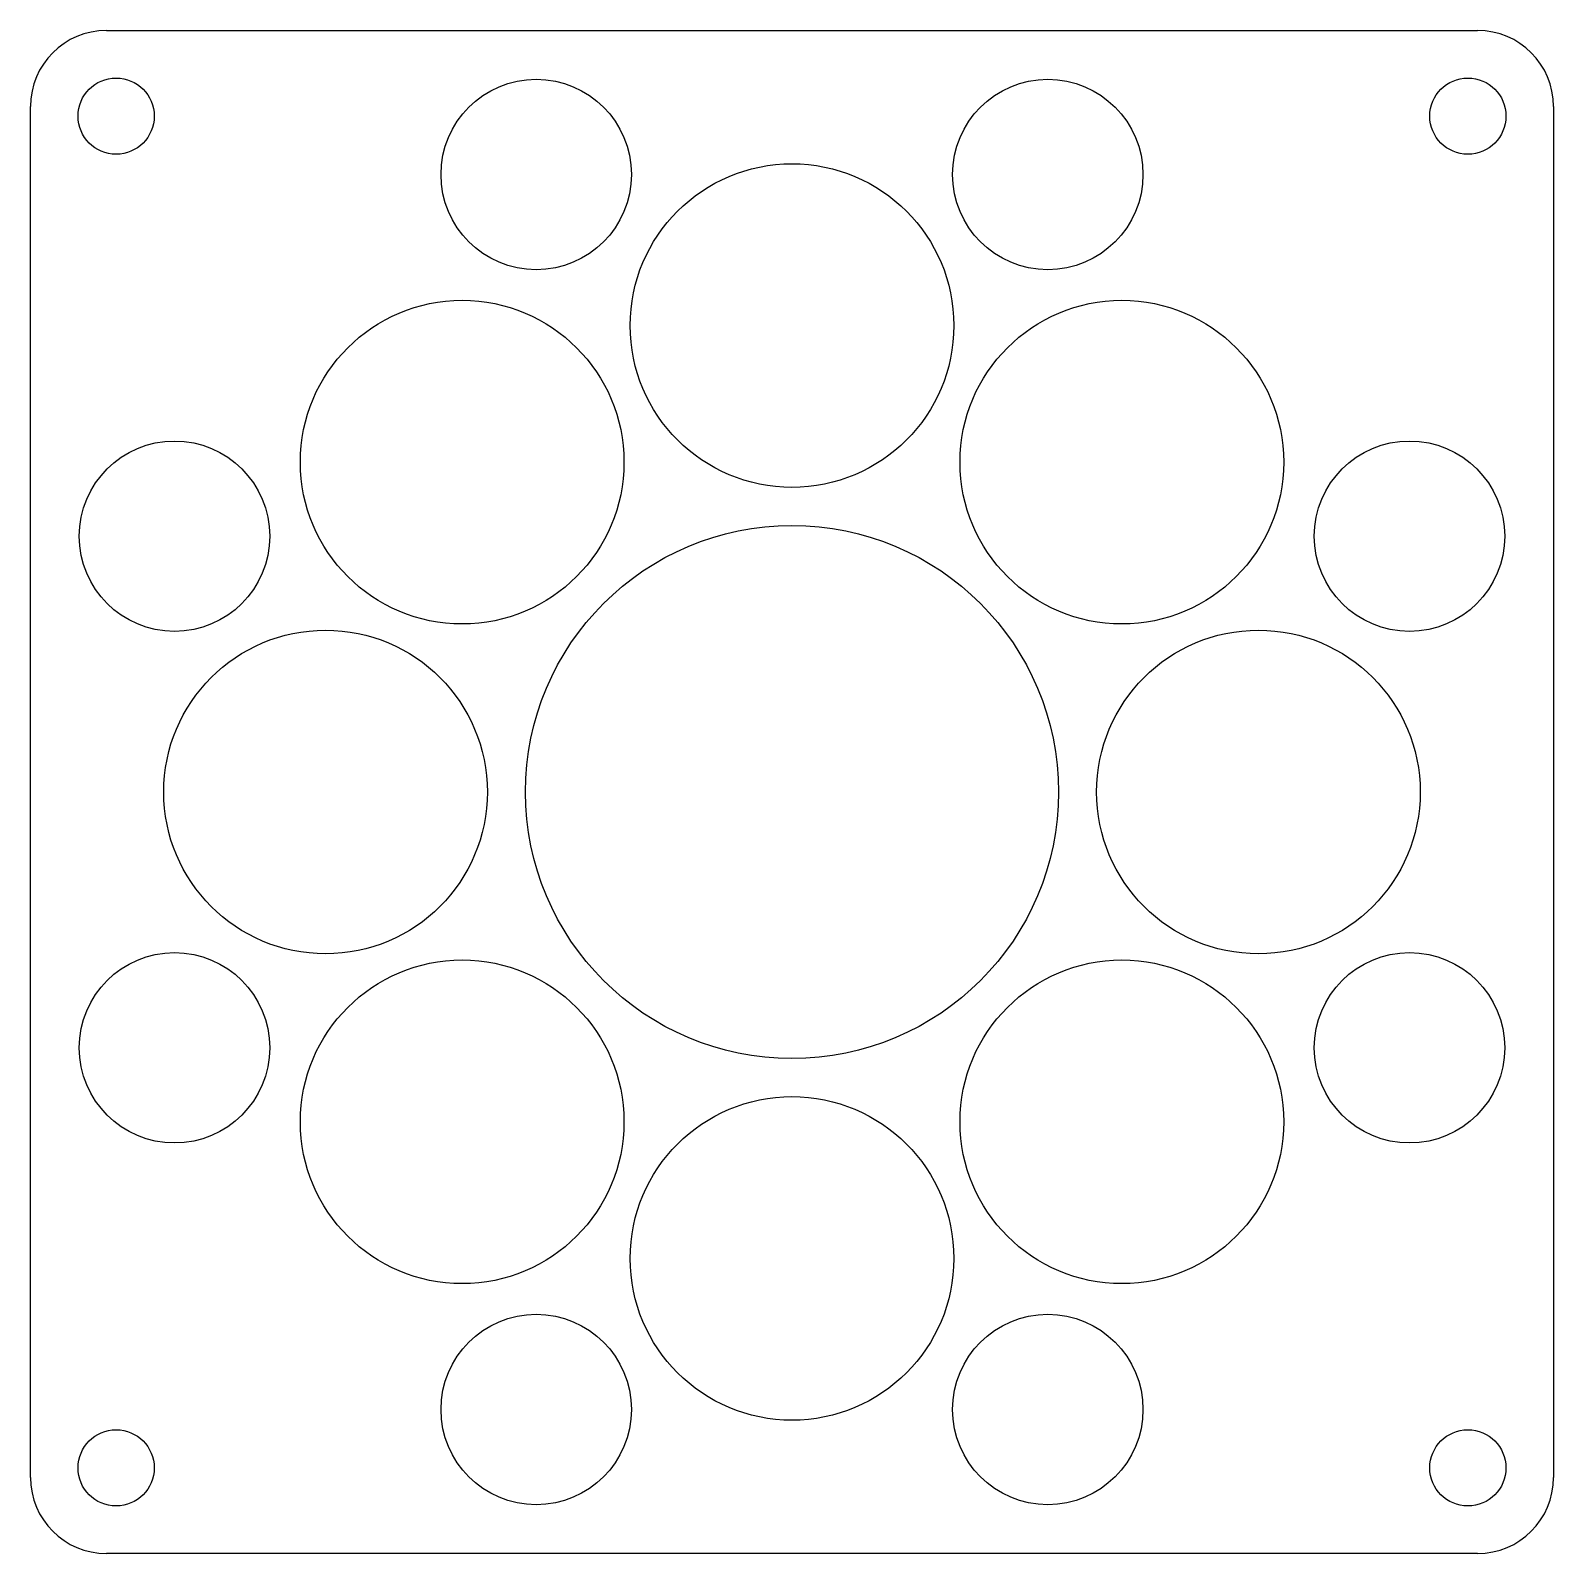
# Model space of a CAD drawing. Extents: x 85.3 to 165.3, y 112.7 to 192.7.
import ezdxf

# ---------------------------------------------------------------- set-up
doc = ezdxf.new("R2010")
doc.units = 0
doc.layers.add('ProjItem', color=7, linetype='CONTINUOUS')

msp = doc.modelspace()

# ---------------------------------------------------------------- linework, layer by layer
at = {"layer": 'ProjItem'}
for p, q in [((89.2984, 192.66), (161.298, 192.66)), ((85.2984, 116.66), (85.2984, 188.66)), ((165.298, 188.66), (165.298, 116.66)), ((161.298, 112.66), (89.2984, 112.66))]:
    msp.add_line(p, q, dxfattribs=at)
for centre, radius in [((89.7984, 188.16), 2), ((111.863, 185.095), 5), ((138.733, 185.095), 5), ((160.798, 188.16), 2), ((125.298, 177.16), 8.5), ((107.974, 169.985), 8.5), ((142.623, 169.985), 8.5), ((92.8634, 166.095), 5), ((157.733, 166.095), 5), ((125.298, 152.66), 14), ((100.798, 152.66), 8.5), ((149.798, 152.66), 8.5), ((92.8634, 139.225), 5), ((157.733, 139.225), 5), ((107.974, 135.336), 8.5), ((142.623, 135.336), 8.5), ((125.298, 128.16), 8.5), ((111.863, 120.225), 5), ((138.733, 120.225), 5), ((89.7984, 117.16), 2), ((160.798, 117.16), 2)]:
    msp.add_circle(centre, radius, dxfattribs=at)
for centre, start, end in [((89.2984, 188.66), 90, 180), ((161.298, 188.66), 0, 90), ((89.2984, 116.66), 180, -90), ((161.298, 116.66), -90, 0)]:
    msp.add_arc(centre, 4, start, end, dxfattribs=at)

doc.saveas('drawing.dxf')
